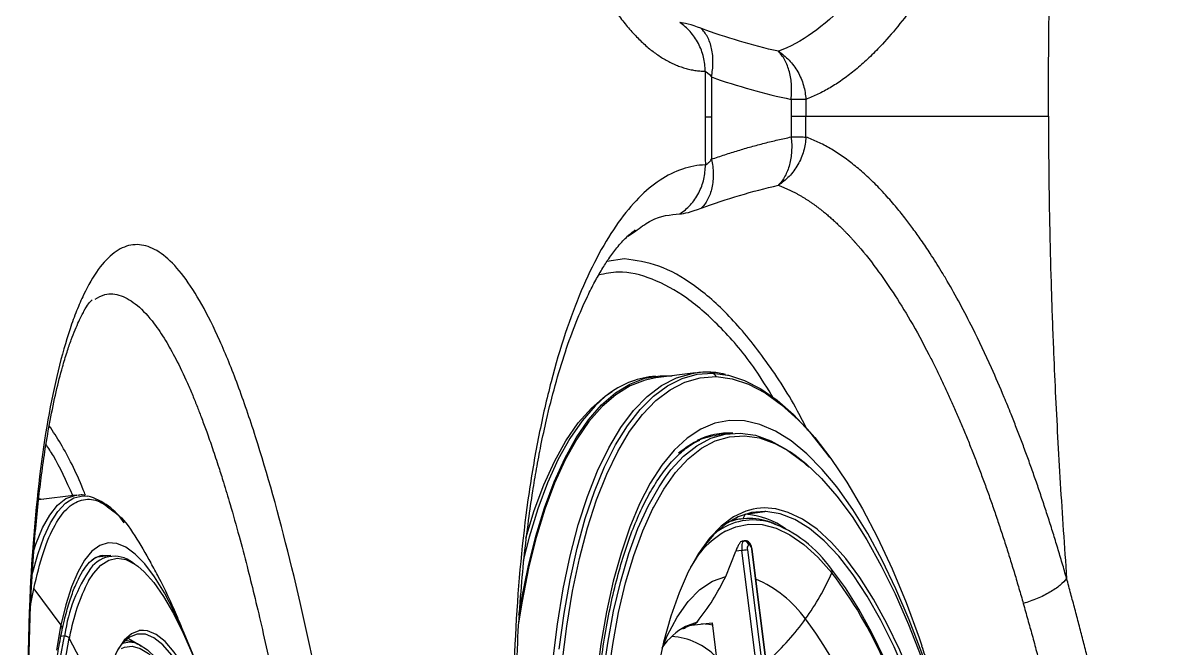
# Model space of a CAD drawing. Extents: x 525 to 613, y 487 to 635.
# Drawn here: x 534.452 to 539.428, y 544.735 to 547.483 of the extents above; entities that cross this region are included whole.
import ezdxf

# ---------------------------------------------------------------- set-up
doc = ezdxf.new("R2010")
doc.units = 0
doc.header["$MEASUREMENT"] = 0
doc.layers.add('1', color=4, linetype='Continuous')
doc.layers.add('STD TEST', color=3, linetype='Continuous')

# ---------------------------------------------------------------- blocks, each defined once
blk = doc.blocks.new('2023 VANGUARD')
at = {"layer": '1', "color": 3, "linetype": 'Continuous', "lineweight": 25}
for p, q in [((-31.8484, -46.1451), (-31.8198, -46.126)), ((-31.8198, -46.126), (-31.8071, -46.1176)), ((-31.8636, -46.2458), (-31.9404, -46.2572)), ((-31.7267, -46.7604), (-31.7552, -46.764)), ((-31.551, -46.746), (-31.7257, -46.7681)), ((-31.5591, -46.7471), (-31.551, -46.746)), ((-31.4765, -46.7473), (-31.4106, -46.7557)), ((-31.4512, -47.0163), (-31.4309, -47.0116)), ((-31.4, -47.0118), (-31.4444, -47.0166)), ((-34.2727, -47.2833), (-34.4376, -47.3042)), ((-34.2727, -47.2833), (-34.2676, -47.2828)), ((-31.3336, -47.367), (-31.3443, -47.3866)), ((-31.3336, -47.367), (-31.2465, -47.3544)), ((-31.3482, -47.3871), (-31.3865, -47.3919)), ((-31.347, -47.4852), (-31.3386, -47.4846)), ((-31.3338, -47.484), (-31.3422, -47.4846)), ((-31.3336, -47.484), (-31.342, -47.4846)), ((-31.1235, -48.953), (-31.3042, -47.521)), ((-31.1222, -48.9529), (-31.3029, -47.5208)), ((-34.1202, -47.5488), (-34.1667, -47.5539)), ((-34.1625, -47.5494), (-34.165, -47.5497)), ((-31.4188, -47.6402), (-31.3745, -47.5298)), ((-31.3478, -47.5264), (-31.3745, -47.5298)), ((-31.1671, -48.9585), (-31.3478, -47.5264)), ((-31.3236, -47.5234), (-31.1429, -48.9554)), ((-34.4732, -47.7679), (-34.4589, -47.6939)), ((-34.4589, -47.6939), (-34.3393, -47.8544)), ((-31.5449, -47.8403), (-31.5956, -47.8595)), ((-31.5685, -47.8536), (-31.4789, -47.8437)), ((-31.4789, -47.8437), (-31.459, -48.0008)), ((-34.3235, -47.9016), (-34.3394, -47.9033)), ((-34.1626, -48.1782), (-34.3025, -47.9111)), ((-33.7544, -47.9955), (-33.7733, -47.9497))]:
    blk.add_line(p, q, dxfattribs=at)
at = {"layer": '1', "color": 3, "linetype": 'Continuous', "lineweight": 25, "flags": 128}
for points in [[(-31.7257, -46.7681), (-31.7734, -46.7777), (-31.8388, -46.803), (-31.9018, -46.8419), (-31.9622, -46.8942), (-32.0195, -46.9597), (-32.0735, -47.0379), (-32.1239, -47.1286), (-32.1705, -47.2311), (-32.2129, -47.345), (-32.2509, -47.4696), (-32.2845, -47.6043), (-32.3132, -47.7483), (-32.3304, -47.8539)], [(-32.3273, -47.8107), (-32.316, -47.7435), (-32.2871, -47.599), (-32.2535, -47.4639), (-32.2153, -47.3389), (-32.1728, -47.2247), (-32.1261, -47.1219), (-32.0756, -47.031), (-32.0214, -46.9525), (-31.9639, -46.8868), (-31.9033, -46.8343), (-31.8401, -46.7953), (-31.7745, -46.77), (-31.7069, -46.7584), (-31.6537, -46.759)], [(-32.1682, -49.3037), (-32.186, -49.1101), (-32.1985, -48.9178), (-32.2054, -48.7277), (-32.2069, -48.5411), (-32.2029, -48.3589), (-32.1935, -48.1822), (-32.1785, -48.012), (-32.1583, -47.8491), (-32.1328, -47.6946), (-32.1022, -47.5492), (-32.0667, -47.4138), (-32.0265, -47.2892), (-31.9818, -47.176), (-31.9329, -47.0749), (-31.88, -46.9864), (-31.8234, -46.9111), (-31.7634, -46.8493), (-31.7004, -46.8014), (-31.6348, -46.7678), (-31.5669, -46.7484), (-31.5591, -46.7471)], [(-32.1504, -47.9589), (-32.129, -47.8027), (-32.1027, -47.6546), (-32.0716, -47.5155), (-32.0359, -47.3861), (-31.9957, -47.267), (-31.9513, -47.159), (-31.903, -47.0626), (-31.8508, -46.9783), (-31.7953, -46.9066), (-31.7365, -46.8478), (-31.6749, -46.8023), (-31.6108, -46.7703), (-31.5446, -46.7519), (-31.4765, -46.7473)], [(-32.1264, -49.2998), (-32.1441, -49.1079), (-32.1564, -48.9173), (-32.1633, -48.729), (-32.1648, -48.544), (-32.1609, -48.3635), (-32.1515, -48.1883), (-32.1367, -48.0196), (-32.1166, -47.8582), (-32.0913, -47.705), (-32.061, -47.561), (-32.0259, -47.4268), (-31.986, -47.3033), (-31.9417, -47.1911), (-31.8932, -47.0909), (-31.8408, -47.0032), (-31.7847, -46.9286), (-31.7253, -46.8674), (-31.6629, -46.8199), (-31.5978, -46.7865), (-31.5305, -46.7674), (-31.4612, -46.7625)], [(-31.4612, -46.7625), (-31.3905, -46.7721), (-31.3186, -46.7959), (-31.246, -46.834), (-31.1731, -46.886), (-31.1002, -46.9517), (-31.0615, -46.9923)], [(-31.4106, -46.7557), (-31.4069, -46.7566), (-31.3363, -46.7795), (-31.2649, -46.8161), (-31.1932, -46.8661), (-31.1216, -46.9293), (-31.0504, -47.0053), (-30.98, -47.0937), (-30.9624, -47.118)], [(-31.948, -46.8504), (-31.9924, -46.8904), (-32.0499, -46.9561), (-32.1041, -47.0346), (-32.1547, -47.1255), (-32.2013, -47.2283), (-32.2439, -47.3425), (-32.2821, -47.4675), (-32.3081, -47.5694)], [(-32.297, -47.4727), (-32.2598, -47.3512), (-32.2174, -47.2374), (-32.1709, -47.1349), (-32.1205, -47.0443), (-32.0664, -46.966), (-32.0091, -46.9006), (-31.9488, -46.8483), (-31.9179, -46.8273)], [(-30.9376, -47.2385), (-30.9946, -47.1705), (-31.063, -47.1012), (-31.1318, -47.0449), (-31.2004, -47.002), (-31.2686, -46.9726), (-31.3359, -46.957), (-31.4018, -46.9552), (-31.4662, -46.9673), (-31.5284, -46.9931), (-31.5883, -47.0326), (-31.6454, -47.0854), (-31.6994, -47.1514), (-31.75, -47.23), (-31.7969, -47.3209), (-31.8399, -47.4235), (-31.8785, -47.5372), (-31.9128, -47.6613), (-31.9424, -47.7952), (-31.9671, -47.938), (-31.9869, -48.0888)], [(-31.7363, -47.3371), (-31.6905, -47.2563), (-31.6387, -47.1834), (-31.5836, -47.1237), (-31.5254, -47.0774), (-31.4646, -47.045), (-31.4016, -47.0265), (-31.3366, -47.0221), (-31.2702, -47.0318), (-31.2027, -47.0556), (-31.1346, -47.0933), (-31.1143, -47.1072)], [(-31.6837, -47.2048), (-31.6592, -47.1726), (-31.6037, -47.1125), (-31.5452, -47.066), (-31.484, -47.0333), (-31.4206, -47.0147), (-31.3553, -47.0103), (-31.2884, -47.0201), (-31.2205, -47.044), (-31.152, -47.082), (-31.0832, -47.1337), (-31.0539, -47.1598)], [(-31.0615, -46.9923), (-31.0279, -47.0306), (-30.9565, -47.1225), (-30.8864, -47.2267), (-30.818, -47.3427), (-30.7516, -47.4698), (-30.6877, -47.6073), (-30.6266, -47.7544), (-30.5687, -47.9104), (-30.5568, -47.9446)], [(-31.1143, -47.1072), (-31.0662, -47.1447), (-30.998, -47.2094), (-30.9304, -47.2872), (-30.8639, -47.3774), (-30.7987, -47.4795), (-30.7354, -47.5929), (-30.6743, -47.717), (-30.6158, -47.8509), (-30.5602, -47.9938), (-30.5079, -48.1449), (-30.4593, -48.3032), (-30.4145, -48.4677), (-30.374, -48.6375), (-30.3378, -48.8115), (-30.3064, -48.9886), (-30.2798, -49.1677), (-30.2582, -49.3477)], [(-31.9571, -49.2815), (-31.9734, -49.1006), (-31.9843, -48.921), (-31.9898, -48.7439), (-31.99, -48.5704), (-31.9848, -48.4014), (-31.9743, -48.2382), (-31.9584, -48.0815), (-31.9373, -47.9325), (-31.9112, -47.7921), (-31.8802, -47.661), (-31.8445, -47.5401), (-31.8042, -47.4302), (-31.7597, -47.332), (-31.7113, -47.2459), (-31.6837, -47.2048)], [(-30.2545, -49.3398), (-30.2765, -49.1587), (-30.3034, -48.9787), (-30.335, -48.8006), (-30.3712, -48.6256), (-30.4118, -48.4547), (-30.4565, -48.2888), (-30.5051, -48.129), (-30.5572, -47.9762), (-30.6126, -47.8312), (-30.671, -47.695), (-30.732, -47.5682), (-30.7952, -47.4518), (-30.8603, -47.3463), (-30.9269, -47.2523), (-30.9376, -47.2385)], [(-34.4652, -47.631), (-34.4414, -47.5443), (-34.4145, -47.4683), (-34.3849, -47.4051), (-34.3529, -47.3551), (-34.3186, -47.3185), (-34.2821, -47.2955), (-34.2438, -47.2863), (-34.2209, -47.2872)], [(-34.4585, -47.5256), (-34.449, -47.498), (-34.4199, -47.4273), (-34.388, -47.3703), (-34.3537, -47.3273), (-34.3171, -47.2985), (-34.2784, -47.2842), (-34.2727, -47.2833)], [(-34.4373, -47.298), (-34.4295, -47.2986), (-34.4143, -47.3013)], [(-31.9349, -49.2796), (-31.951, -49.0997), (-31.9619, -48.9213), (-31.9674, -48.7452), (-31.9676, -48.5727), (-31.9624, -48.4048), (-31.9519, -48.2425), (-31.9361, -48.0868), (-31.9152, -47.9387), (-31.8892, -47.7991), (-31.8584, -47.6689), (-31.8229, -47.5487), (-31.7829, -47.4395), (-31.7387, -47.3418), (-31.7363, -47.3371)], [(-31.3308, -47.3538), (-31.3841, -47.3788), (-31.4387, -47.4189), (-31.4903, -47.4727), (-31.5386, -47.5398), (-31.5833, -47.6196), (-31.6239, -47.7116), (-31.6603, -47.8151), (-31.6921, -47.9294), (-31.7191, -48.0537), (-31.7412, -48.187), (-31.7581, -48.3284), (-31.7698, -48.4769), (-31.7761, -48.6314), (-31.7771, -48.7908), (-31.7727, -48.9539), (-31.7629, -49.1197), (-31.7478, -49.2868)], [(-31.2465, -47.3544), (-31.3062, -47.3593), (-31.364, -47.3783), (-31.4195, -47.4112), (-31.4722, -47.4578), (-31.5218, -47.5176), (-31.5679, -47.5903), (-31.5729, -47.5993)], [(-30.3256, -49.3364), (-30.3463, -49.1663), (-30.3722, -48.9974), (-30.4031, -48.8308), (-30.4389, -48.6678), (-30.4791, -48.5097), (-30.5237, -48.3577), (-30.5721, -48.2128), (-30.624, -48.0763), (-30.6791, -47.9491), (-30.7369, -47.8322), (-30.797, -47.7265), (-30.8589, -47.6328), (-30.9222, -47.5517), (-30.9864, -47.484), (-31.0509, -47.43), (-31.1154, -47.3903), (-31.1793, -47.3651), (-31.2422, -47.3545)], [(-30.3101, -49.3352), (-30.3303, -49.168), (-30.3556, -49.0017), (-30.3858, -48.8377), (-30.4206, -48.6771), (-30.4597, -48.5211), (-30.503, -48.3707), (-30.55, -48.2272), (-30.6006, -48.0914), (-30.6541, -47.9644), (-30.7104, -47.8472), (-30.769, -47.7404), (-30.8295, -47.645), (-30.8914, -47.5616), (-30.9543, -47.4908), (-31.0177, -47.4331), (-31.0812, -47.389), (-31.1443, -47.3587), (-31.1989, -47.3437)], [(-31.4198, -47.4412), (-31.3746, -47.4216), (-31.3172, -47.4099), (-31.2581, -47.4119), (-31.1978, -47.4277), (-31.1366, -47.4571), (-31.0751, -47.4999), (-31.0137, -47.5558), (-30.9528, -47.6244)], [(-33.9755, -47.5804), (-34.0133, -47.5419), (-34.0543, -47.5119), (-34.094, -47.4956), (-34.1322, -47.4932), (-34.1686, -47.5046), (-34.2031, -47.5298), (-34.2354, -47.5686), (-34.2653, -47.6209), (-34.2927, -47.6862), (-34.3174, -47.7642), (-34.3393, -47.8544)], [(-31.3029, -47.5208), (-31.3032, -47.5209), (-31.3042, -47.521)], [(-34.2177, -47.6596), (-34.1966, -47.6266), (-34.1641, -47.5904), (-34.1294, -47.5682), (-34.0928, -47.5599), (-34.0544, -47.5658), (-34.0145, -47.5858), (-34.0021, -47.5947)], [(-34.1321, -47.5501), (-34.1555, -47.5487), (-34.1625, -47.5494)], [(-34.0021, -47.5947), (-33.9734, -47.6197), (-33.9313, -47.6674), (-33.8884, -47.7285), (-33.8451, -47.8027), (-33.8016, -47.8895), (-33.7581, -47.9884), (-33.7149, -48.0987), (-33.679, -48.2)], [(-33.5432, -48.6927), (-33.5479, -48.6735), (-33.5867, -48.5205), (-33.6269, -48.3752), (-33.6683, -48.2387), (-33.7107, -48.1116), (-33.7539, -47.9947), (-33.7974, -47.8888), (-33.8412, -47.7944), (-33.885, -47.712), (-33.9284, -47.6422), (-33.9713, -47.5854), (-33.9755, -47.5804)], [(-30.7219, -48.0027), (-30.777, -47.888), (-30.8342, -47.7837), (-30.8933, -47.6904), (-30.9538, -47.6088)], [(-31.6982, -47.9547), (-31.6755, -47.9014), (-31.6318, -47.8186), (-31.5839, -47.7504), (-31.532, -47.6977), (-31.4768, -47.6608), (-31.4188, -47.6402)], [(-34.3406, -47.8606), (-34.3593, -47.9633)], [(-31.4776, -47.8535), (-31.4924, -47.8507), (-31.5257, -47.8483)], [(-34.3424, -48.0038), (-34.3235, -47.9016)], [(-34.3213, -48.0127), (-34.3025, -47.9111)], [(-33.9967, -47.8785), (-34.0291, -47.892), (-34.0611, -47.9207), (-34.0907, -47.9641), (-34.1176, -48.0217), (-34.1416, -48.0933), (-34.1626, -48.1782)], [(-33.6038, -48.5475), (-33.6073, -48.5363), (-33.6472, -48.4148), (-33.6878, -48.3042), (-33.7289, -48.2053), (-33.7702, -48.1189), (-33.8114, -48.0457), (-33.8521, -47.9863), (-33.8921, -47.941), (-33.931, -47.9102), (-33.9685, -47.8941), (-34.0044, -47.893), (-34.0383, -47.9067), (-34.0701, -47.9352), (-34.0876, -47.9587)], [(-34.0456, -47.9117), (-34.0119, -47.9303), (-34.0026, -47.9372)], [(-33.9762, -47.8769), (-33.995, -47.8782), (-33.9967, -47.8785)], [(-33.5185, -48.7998), (-33.5562, -48.6583), (-33.5952, -48.5259), (-33.6353, -48.4035), (-33.6762, -48.2922), (-33.7176, -48.1926), (-33.7592, -48.1057), (-33.8007, -48.032), (-33.8417, -47.9721), (-33.8819, -47.9265), (-33.9211, -47.8955), (-33.9588, -47.8794), (-33.9762, -47.8769)], [(-34.0727, -47.9571), (-34.0597, -47.9514), (-34.0264, -47.947), (-33.9914, -47.9563), (-33.955, -47.9792), (-33.9176, -48.0157), (-33.8793, -48.0655), (-33.8404, -48.1281), (-33.8042, -48.1971)], [(-34.0025, -47.9359), (-33.9955, -47.9388), (-33.9588, -47.962), (-33.921, -47.9988), (-33.8824, -48.049), (-33.8431, -48.1122), (-33.8036, -48.188), (-33.7641, -48.2758), (-33.7248, -48.375), (-33.6862, -48.4848), (-33.6483, -48.6045), (-33.6116, -48.7332), (-33.5763, -48.8699), (-33.5426, -49.0138), (-33.5107, -49.1638), (-33.481, -49.3187)]]:
    blk.add_lwpolyline(points, dxfattribs=at)
at = {"layer": '1', "color": 3, "linetype": 'Continuous', "lineweight": 25}
for centre, radius, start, end in [((-31.6984, -47.1489), 0.3891, 98.3876, 129.8994), ((-31.4927, -46.7779), 0.0346, 61.9567, 87.0963), ((-31.4943, -46.7805), 0.0376, 28.4627, 61.7257), ((-31.4057, -47.3183), 0.3081, 86.6668, 116.6439), ((-34.3021, -47.5659), 0.2903, 33.8144, 73.7573), ((-31.3566, -47.7136), 0.3473, 54.0652, 86.2004), ((-31.2455, -47.6008), 0.2613, 79.7363, 109.0572), ((-31.2554, -47.6169), 0.2627, 87.1213, 88.0682), ((-31.2988, -47.6602), 0.2681, 73.1798, 127.3694), ((-31.3142, -47.6603), 0.2747, 64.875, 109.2141), ((-31.4118, -47.9287), 0.5586, 34.9269, 70.0538), ((-31.2145, -47.7976), 0.4112, 119.9533, 144.5863), ((-31.3269, -47.503), 0.0218, 122.5511, 188.2919), ((-31.2477, -47.5133), 0.101, 175.9493, 187.4647), ((-31.3053, -47.7352), 0.2528, 97.016, 97.5599), ((-31.3379, -47.5038), 0.0192, 5.5134, 92.0523), ((-31.3053, -47.7352), 0.2528, 96.4721, 97.016), ((-31.3331, -47.5031), 0.0191, 5.3442, 92.0651), ((-31.3043, -47.5164), 0.0205, 135.2157, 199.8285), ((-31.2859, -47.75), 0.2502, 96.4721, 97.5599), ((-31.3248, -47.5191), 0.0207, 354.6514, 58.9942), ((-34.1048, -47.6796), 0.1282, 45.4211, 144.3293), ((-30.0942, -57.408), 9.9608, 97.08976, 97.23045), ((-33.6529, -47.989), 0.6758, 145.3639, 172.0396), ((-30.9668, -47.6175), 0.0156, 333.7587, 33.5899), ((-33.4574, -48.0553), 0.8572, 152.5036, 169.894), ((-31.4984, -48.1396), 0.5319, 36.0398, 66.5028), ((-31.9596, -47.1836), 1.099, 324.1839, 336.3532), ((-32.3757, -48.7247), 1.7987, 23.2957, 37.7137), ((-32.5467, -48.2348), 1.8325, 168.021, 168.2163), ((-31.4388, -48.1382), 0.3198, 119.3608, 143.8413), ((-32.0343, -47.1308), 1.1905, 312.6936, 324.2303), ((-32.6071, -48.9747), 1.9199, 18.1532, 36.7256), ((-32.6107, -48.265), 1.751, 167.8133, 168.0211), ((-32.6, -48.2723), 1.7404, 167.8129, 168.0215), ((-31.6761, -48.2032), 0.3002, 43.8822, 86.1351), ((-34.0361, -48.0166), 0.0874, 67.3964, 113.7785), ((-34.0561, -48.0351), 0.112, 51.6924, 91.3496)]:
    blk.add_arc(centre, radius, start, end, dxfattribs=at)
for points, knots in [([(-34.7956, -45.6191), (-34.7956, -45.5836), (-34.7955, -45.511), (-34.7949, -45.3998), (-34.7939, -45.2838), (-34.7924, -45.163), (-34.7903, -45.0374), (-34.7877, -44.9072), (-34.7843, -44.7723), (-34.7803, -44.6328), (-34.7755, -44.4888), (-34.7678, -44.2854), (-34.7559, -44.0238), (-34.7383, -43.7053), (-34.7174, -43.3861), (-34.6957, -43.101), (-34.6746, -42.8506), (-34.6549, -42.6353), (-34.6338, -42.4208), (-34.6114, -42.2073), (-34.5875, -41.9946), (-34.5623, -41.7829), (-34.5357, -41.572), (-34.5078, -41.362), (-34.4785, -41.153), (-34.448, -40.9448), (-34.4162, -40.7376), (-34.3938, -40.5998), (-34.3827, -40.531)], [0, 0, 0, 0, 0.020821, 0.042588, 0.065297, 0.088943, 0.113519, 0.139015, 0.165417, 0.192715, 0.22091, 0.250003, 0.312225, 0.374641, 0.437256, 0.500012, 0.542473, 0.584783, 0.626945, 0.66896, 0.710832, 0.752561, 0.794149, 0.835596, 0.876904, 0.918074, 0.959106, 1, 1, 1, 1]), ([(-32.3443, -42.1773), (-32.3452, -42.189), (-32.3471, -42.2122), (-32.3496, -42.2468), (-32.352, -42.2809), (-32.3543, -42.3147), (-32.3564, -42.348), (-32.3583, -42.3808), (-32.3601, -42.4133), (-32.3618, -42.4452), (-32.3633, -42.4768), (-32.3647, -42.5078), (-32.366, -42.5384), (-32.3672, -42.5686), (-32.3682, -42.5983), (-32.3691, -42.6275), (-32.37, -42.6562), (-32.3707, -42.6845), (-32.3713, -42.7123), (-32.3718, -42.7396), (-32.3722, -42.7665), (-32.3726, -42.7929), (-32.3728, -42.8188), (-32.373, -42.8442), (-32.3731, -42.8692), (-32.3731, -42.8937), (-32.3731, -42.9178), (-32.373, -42.9414), (-32.3728, -42.9645), (-32.3725, -42.9873), (-32.3722, -43.0095), (-32.3719, -43.0313), (-32.3715, -43.0527), (-32.3711, -43.0736), (-32.3706, -43.0941), (-32.3701, -43.1142), (-32.3695, -43.1338), (-32.3689, -43.153), (-32.3683, -43.1718), (-32.3676, -43.1902), (-32.3669, -43.2081), (-32.3662, -43.2257), (-32.3655, -43.2428), (-32.3648, -43.2595), (-32.364, -43.2758), (-32.3632, -43.2916), (-32.3624, -43.3071), (-32.3616, -43.3222), (-32.3608, -43.3368), (-32.36, -43.3511), (-32.3592, -43.365), (-32.3584, -43.3784), (-32.3575, -43.3915), (-32.3567, -43.4042), (-32.3559, -43.4165), (-32.3551, -43.4284), (-32.3543, -43.4399), (-32.3535, -43.451), (-32.3528, -43.4617), (-32.352, -43.4721), (-32.3512, -43.482), (-32.3505, -43.4916), (-32.3498, -43.5008), (-32.3491, -43.5097), (-32.3484, -43.5181), (-32.3477, -43.5262), (-32.3471, -43.5339), (-32.3465, -43.5412), (-32.3459, -43.5482), (-32.3453, -43.5547), (-32.3448, -43.5609), (-32.3443, -43.5668), (-32.3438, -43.5722), (-32.3434, -43.5773), (-32.3429, -43.582), (-32.3425, -43.5864), (-32.3379, -43.6377), (-32.3267, -43.7469), (-32.309, -43.8855), (-32.2853, -44.0424), (-32.2546, -44.2131), (-32.2134, -44.3971), (-32.1727, -44.5467), (-32.1419, -44.6457), (-32.1199, -44.7103), (-32.1032, -44.7566), (-32.0873, -44.7983), (-32.0711, -44.8388), (-32.0546, -44.878), (-32.0377, -44.916), (-32.0205, -44.9527), (-32.003, -44.9881), (-31.9851, -45.0223), (-31.9669, -45.0552), (-31.9484, -45.0867), (-31.9295, -45.1171), (-31.9103, -45.1461), (-31.8909, -45.1737), (-31.8711, -45.2), (-31.8511, -45.2248), (-31.831, -45.2482), (-31.8106, -45.27), (-31.7901, -45.2904), (-31.7695, -45.3093), (-31.7487, -45.3267), (-31.7277, -45.3426), (-31.7066, -45.3571), (-31.6853, -45.3702), (-31.6638, -45.3818), (-31.6422, -45.3919), (-31.6205, -45.4005), (-31.5986, -45.4077), (-31.5765, -45.4134), (-31.5543, -45.4176), (-31.5319, -45.4204), (-31.5169, -45.4209), (-31.5094, -45.4212)], [0, 0, 0, 0, 0.006788, 0.013502, 0.020139, 0.0267, 0.033183, 0.039587, 0.045913, 0.052159, 0.058324, 0.064408, 0.070411, 0.076332, 0.08217, 0.087926, 0.093598, 0.099187, 0.104692, 0.110114, 0.11545, 0.120703, 0.125871, 0.130955, 0.135955, 0.140873, 0.145709, 0.150463, 0.155136, 0.159727, 0.164237, 0.168667, 0.173016, 0.177286, 0.181475, 0.185585, 0.189615, 0.193565, 0.197437, 0.201229, 0.204943, 0.208578, 0.212133, 0.21561, 0.219009, 0.222329, 0.22557, 0.228733, 0.231817, 0.234823, 0.23775, 0.240599, 0.243369, 0.246061, 0.248674, 0.251208, 0.253664, 0.256042, 0.25834, 0.26056, 0.262701, 0.264763, 0.266747, 0.268651, 0.270476, 0.272223, 0.27389, 0.275478, 0.276986, 0.278416, 0.279766, 0.281036, 0.282227, 0.283339, 0.284371, 0.285323, 0.286196, 0.318024, 0.357921, 0.381188, 0.429124, 0.483453, 0.52557, 0.555212, 0.572165, 0.585981, 0.599772, 0.613544, 0.627304, 0.641057, 0.65481, 0.668567, 0.682336, 0.696122, 0.709931, 0.72377, 0.737645, 0.751561, 0.765482, 0.779374, 0.793235, 0.807058, 0.820843, 0.834601, 0.848342, 0.86207, 0.875791, 0.889513, 0.90324, 0.916979, 0.930735, 0.944516, 0.958326, 0.972173, 0.986062, 1, 1, 1, 1]), ([(-30.1285, -43.4868), (-30.1953, -43.7338), (-30.2682, -43.961), (-30.3877, -44.2731), (-30.4293, -44.3724), (-30.516, -44.5603), (-30.5602, -44.6471), (-30.6507, -44.807), (-30.6969, -44.8801), (-30.7678, -44.9794), (-30.7917, -45.0107), (-30.8401, -45.0698), (-30.8647, -45.0976), (-30.9875, -45.2262), (-31.0868, -45.2965), (-31.1874, -45.3337)], [0, 0, 0, 0, 0.25, 0.25, 0.375, 0.375, 0.5, 0.5, 0.625, 0.625, 0.6875, 0.6875, 0.75, 0.75, 1, 1, 1, 1]), ([(-29.9384, -43.5941), (-29.9414, -43.6049), (-29.9473, -43.6265), (-29.9563, -43.6587), (-29.9654, -43.6908), (-29.9745, -43.7226), (-29.9837, -43.7543), (-29.993, -43.7857), (-30.0024, -43.817), (-30.0118, -43.8481), (-30.0214, -43.879), (-30.031, -43.9097), (-30.0407, -43.9403), (-30.0667, -44.0208), (-30.11, -44.1485), (-30.1727, -44.3179), (-30.238, -44.4792), (-30.3058, -44.6318), (-30.3757, -44.7746), (-30.4475, -44.907), (-30.5208, -45.0284), (-30.5958, -45.1388), (-30.6723, -45.2379), (-30.7328, -45.3058), (-30.7763, -45.3496), (-30.8024, -45.3745), (-30.8286, -45.398), (-30.8548, -45.42), (-30.8811, -45.4406), (-30.9075, -45.4598), (-30.9339, -45.4776), (-30.9604, -45.494), (-30.987, -45.5089), (-31.0136, -45.5223), (-31.0403, -45.5344), (-31.0581, -45.5412), (-31.067, -45.5446)], [0, 0, 0, 0, 0.010445, 0.020883, 0.031314, 0.04174, 0.052163, 0.062582, 0.072999, 0.083416, 0.093833, 0.104251, 0.114671, 0.125095, 0.187245, 0.249312, 0.311952, 0.374461, 0.437024, 0.499529, 0.561727, 0.623922, 0.686611, 0.749366, 0.770226, 0.791064, 0.811887, 0.832703, 0.853521, 0.874349, 0.895195, 0.916068, 0.936977, 0.957929, 0.978934, 1, 1, 1, 1]), ([(-30.001, -45.6191), (-30.001, -45.6191), (-30.001, -45.6191), (-30.001, -45.6191), (-30.0014, -45.1915), (-29.9926, -44.7639), (-29.9662, -44.089), (-29.9537, -43.8414), (-29.9384, -43.5941)], [-0.0000018, -0.0000018, -0.0000018, -0.0000018, 0, 0, 0, 0.125, 0.125, 0.1974728, 0.1974728, 0.1974728, 0.1974728]), ([(-31.5094, -45.4212), (-31.5093, -45.4009), (-31.5116, -45.3799), (-31.5214, -45.3385), (-31.5289, -45.3182), (-31.5488, -45.2802), (-31.5611, -45.2626), (-31.5891, -45.2318), (-31.6047, -45.2186), (-31.6211, -45.2078)], [0, 0, 0, 0, 0.25, 0.25, 0.5, 0.5, 0.75, 0.75, 1, 1, 1, 1]), ([(-31.4816, -45.4464), (-31.4775, -45.4257), (-31.4751, -45.4043), (-31.4746, -45.362), (-31.4765, -45.3412), (-31.4848, -45.3028), (-31.4911, -45.2852), (-31.5073, -45.255), (-31.517, -45.2424), (-31.5278, -45.2325)], [0, 0, 0, 0, 0.25, 0.25, 0.5, 0.5, 0.75, 0.75, 1, 1, 1, 1]), ([(-31.1317, -45.5448), (-31.1293, -45.5246), (-31.1286, -45.5038), (-31.1309, -45.4628), (-31.134, -45.4426), (-31.1439, -45.4051), (-31.1508, -45.3877), (-31.1673, -45.3573), (-31.1769, -45.3443), (-31.1874, -45.3337)], [0, 0, 0, 0, 0.25, 0.25, 0.5, 0.5, 0.75, 0.75, 1, 1, 1, 1]), ([(-31.1874, -45.3337), (-31.1708, -45.3443), (-31.1549, -45.3574), (-31.1259, -45.3878), (-31.113, -45.4052), (-31.0915, -45.4427), (-31.0831, -45.4628), (-31.0713, -45.5037), (-31.068, -45.5245), (-31.067, -45.5446)], [0, 0, 0, 0, 0.25, 0.25, 0.5, 0.5, 0.75, 0.75, 1, 1, 1, 1]), ([(-31.067, -45.5446), (-31.074, -45.5446), (-31.0831, -45.5447), (-31.1049, -45.5447), (-31.1176, -45.5447), (-31.1317, -45.5448)], [0, 0, 0, 0, 0.5, 0.5, 1, 1, 1, 1]), ([(-34.3813, -50.7071), (-34.3882, -50.6602), (-34.4018, -50.5671), (-34.4217, -50.4283), (-34.4409, -50.2914), (-34.4594, -50.1563), (-34.4773, -50.023), (-34.4945, -49.8916), (-34.5111, -49.762), (-34.5271, -49.6343), (-34.5425, -49.5085), (-34.5573, -49.3845), (-34.5715, -49.2624), (-34.5851, -49.1421), (-34.5981, -49.0238), (-34.6106, -48.9072), (-34.6226, -48.7926), (-34.656, -48.4626), (-34.705, -47.916), (-34.7465, -47.2997), (-34.7715, -46.7894), (-34.7839, -46.4424), (-34.7911, -46.1289), (-34.7942, -45.9095), (-34.7954, -45.7457), (-34.7955, -45.6551), (-34.7956, -45.6191)], [0, 0, 0, 0, 0.027815, 0.055255, 0.08232, 0.10901, 0.135325, 0.161264, 0.186827, 0.212016, 0.236828, 0.261265, 0.285327, 0.309013, 0.332324, 0.355259, 0.37782, 0.400005, 0.550002, 0.700006, 0.762646, 0.850005, 0.903849, 0.946797, 0.978847, 1, 1, 1, 1]), ([(-31.5094, -45.6212), (-31.5067, -45.6212), (-31.503, -45.6212), (-31.4935, -45.6211), (-31.4879, -45.6211), (-31.4816, -45.6211)], [0, 0, 0, 0, 0.5, 0.5, 1, 1, 1, 1]), ([(-31.1317, -45.6191), (-31.1176, -45.6191), (-31.1049, -45.6191), (-31.083, -45.6191), (-31.074, -45.6191), (-31.067, -45.6191)], [0, 0, 0, 0, 0.5, 0.5, 1, 1, 1, 1]), ([(-30.0009, -45.6191), (-30.0009, -45.649), (-30.0007, -45.7072), (-30.0002, -45.7919), (-29.9993, -45.8891), (-29.9978, -46.0003), (-29.9946, -46.1693), (-29.9891, -46.3809), (-29.9806, -46.6148), (-29.971, -46.8306), (-29.9608, -47.0292), (-29.9492, -47.232), (-29.936, -47.4392), (-29.926, -47.5788), (-29.921, -47.6493)], [0, 0, 0, 0, 0.0441908, 0.0858564, 0.1249965, 0.1876764, 0.2499917, 0.3746191, 0.4999869, 0.5956309, 0.6934551, 0.7934583, 0.8956401, 1, 1, 1, 1]), ([(-31.4807, -45.8077), (-31.471, -45.8043), (-31.4516, -45.7976), (-31.4226, -45.7879), (-31.3936, -45.7785), (-31.3646, -45.7695), (-31.3358, -45.7609), (-31.2971, -45.7498), (-31.2484, -45.7368), (-31.1899, -45.7225), (-31.1509, -45.714), (-31.1314, -45.7099)], [0, 0, 0, 0, 0.084309, 0.168289, 0.251893, 0.335077, 0.417799, 0.500016, 0.667913, 0.834688, 1, 1, 1, 1]), ([(-31.1314, -45.7099), (-31.1289, -45.731), (-31.1283, -45.7522), (-31.1307, -45.7932), (-31.1338, -45.813), (-31.1436, -45.8499), (-31.1502, -45.8671), (-31.1667, -45.8976), (-31.1764, -45.911), (-31.1875, -45.922)], [0, 0, 0, 0, 0.25, 0.25, 0.5, 0.5, 0.75, 0.75, 1, 1, 1, 1]), ([(-31.0668, -45.7101), (-31.0677, -45.7303), (-31.071, -45.7512), (-31.0827, -45.7923), (-31.0912, -45.8125), (-31.1127, -45.8502), (-31.1257, -45.8677), (-31.1548, -45.8983), (-31.1708, -45.9114), (-31.1875, -45.922)], [0, 0, 0, 0, 0.25, 0.25, 0.5, 0.5, 0.75, 0.75, 1, 1, 1, 1]), ([(-31.1314, -45.7099), (-31.1174, -45.7099), (-31.1046, -45.7099), (-31.0828, -45.71), (-31.0737, -45.71), (-31.0668, -45.7101)], [0, 0, 0, 0, 0.5, 0.5, 1, 1, 1, 1]), ([(-29.921, -47.6493), (-29.9243, -47.638), (-29.9307, -47.6154), (-29.9405, -47.5818), (-29.9504, -47.5484), (-29.9604, -47.5152), (-29.9704, -47.4822), (-29.9806, -47.4495), (-29.9908, -47.417), (-30.0011, -47.3847), (-30.0114, -47.3526), (-30.0219, -47.3208), (-30.0324, -47.2892), (-30.043, -47.2578), (-30.0537, -47.2267), (-30.0645, -47.1957), (-30.0753, -47.165), (-30.0863, -47.1345), (-30.0973, -47.1043), (-30.1084, -47.0742), (-30.1196, -47.0444), (-30.1308, -47.0148), (-30.1422, -46.9855), (-30.1536, -46.9563), (-30.1712, -46.912), (-30.2034, -46.8334), (-30.2591, -46.7046), (-30.3419, -46.5298), (-30.4163, -46.3919), (-30.479, -46.2866), (-30.5169, -46.2264), (-30.5585, -46.1646), (-30.5959, -46.1123), (-30.6339, -46.0621), (-30.6761, -46.01), (-30.7158, -45.9649), (-30.7504, -45.9285), (-30.7771, -45.9019), (-30.8032, -45.8775), (-30.8292, -45.8544), (-30.8554, -45.8328), (-30.8816, -45.8125), (-30.9078, -45.7936), (-30.9342, -45.7761), (-30.9606, -45.76), (-30.987, -45.7453), (-31.0136, -45.7321), (-31.0402, -45.7202), (-31.0579, -45.7134), (-31.0668, -45.7101)], [0, 0, 0, 0, 0.010958, 0.021903, 0.032834, 0.043754, 0.054663, 0.065563, 0.076455, 0.08734, 0.098219, 0.109094, 0.119965, 0.130834, 0.141702, 0.15257, 0.16344, 0.174312, 0.185188, 0.196069, 0.206957, 0.217851, 0.228754, 0.239666, 0.250591, 0.278936, 0.330264, 0.404128, 0.500543, 0.52243, 0.563011, 0.595534, 0.625716, 0.655039, 0.688394, 0.728312, 0.750778, 0.771475, 0.792157, 0.812833, 0.83351, 0.854197, 0.874902, 0.895634, 0.916401, 0.937213, 0.958077, 0.979003, 1, 1, 1, 1]), ([(-31.4807, -45.8077), (-31.4765, -45.8285), (-31.474, -45.8502), (-31.4735, -45.8927), (-31.4754, -45.9136), (-31.4837, -45.9522), (-31.4901, -45.9699), (-31.5064, -46.0003), (-31.5162, -46.013), (-31.5271, -46.0229)], [0, 0, 0, 0, 0.25, 0.25, 0.5, 0.5, 0.75, 0.75, 1, 1, 1, 1]), ([(-31.5083, -45.8327), (-31.5079, -45.8327), (-31.507, -45.8325), (-31.5056, -45.8319), (-31.504, -45.831), (-31.5022, -45.8299), (-31.5003, -45.8285), (-31.4983, -45.8268), (-31.4954, -45.8242), (-31.4914, -45.8202), (-31.4862, -45.8145), (-31.4826, -45.8101), (-31.4807, -45.8077)], [0, 0, 0, 0, 0.067607, 0.136095, 0.205723, 0.276735, 0.349361, 0.423815, 0.500293, 0.654817, 0.821106, 1, 1, 1, 1]), ([(-31.5083, -45.8327), (-31.5762, -45.8344), (-31.6434, -45.8572), (-31.7714, -45.9423), (-31.8326, -46.0044), (-31.9199, -46.1266), (-31.9483, -46.1725), (-32.0028, -46.273), (-32.0288, -46.3275), (-32.1028, -46.5028), (-32.1471, -46.6357), (-32.2052, -46.8593), (-32.2232, -46.9381), (-32.2555, -47.1006), (-32.27, -47.1847), (-32.3083, -47.4453), (-32.3271, -47.63), (-32.3505, -48.0222), (-32.3548, -48.2242), (-32.3492, -48.6369), (-32.3393, -48.8481), (-32.3221, -49.0644)], [0, 0, 0, 0, 0.125, 0.125, 0.25, 0.25, 0.3125, 0.3125, 0.375, 0.375, 0.5, 0.5, 0.5625, 0.5625, 0.625, 0.625, 0.75, 0.75, 0.875, 0.875, 1, 1, 1, 1]), ([(-31.6202, -46.0476), (-31.6037, -46.0368), (-31.588, -46.0235), (-31.5598, -45.9925), (-31.5474, -45.9748), (-31.5275, -45.9365), (-31.52, -45.916), (-31.5103, -45.8743), (-31.5081, -45.8532), (-31.5083, -45.8327)], [0, 0, 0, 0, 0.25, 0.25, 0.5, 0.5, 0.75, 0.75, 1, 1, 1, 1]), ([(-31.1875, -45.922), (-31.1829, -45.9237), (-31.1738, -45.9271), (-31.1604, -45.9326), (-31.1473, -45.9384), (-31.1345, -45.9444), (-31.1219, -45.9506), (-31.1097, -45.9571), (-31.0978, -45.9637), (-31.0861, -45.9704), (-31.0747, -45.9773), (-31.0636, -45.9842), (-31.0528, -45.9913), (-31.0423, -45.9984), (-31.0321, -46.0056), (-31.0221, -46.0128), (-31.0125, -46.02), (-31.0031, -46.0272), (-30.994, -46.0344), (-30.9852, -46.0415), (-30.9766, -46.0486), (-30.9683, -46.0556), (-30.9604, -46.0626), (-30.9526, -46.0694), (-30.9452, -46.0761), (-30.938, -46.0827), (-30.9311, -46.0891), (-30.9245, -46.0954), (-30.9182, -46.1015), (-30.9121, -46.1074), (-30.9063, -46.1132), (-30.9007, -46.1187), (-30.8955, -46.1241), (-30.8905, -46.1292), (-30.8858, -46.1341), (-30.8813, -46.1388), (-30.8771, -46.1432), (-30.8732, -46.1474), (-30.8696, -46.1513), (-30.8662, -46.155), (-30.8631, -46.1584), (-30.8602, -46.1615), (-30.8577, -46.1644), (-30.8554, -46.1669), (-30.8533, -46.1692), (-30.8516, -46.1712), (-30.8501, -46.1729), (-30.818, -46.2091), (-30.7622, -46.2784), (-30.6818, -46.3937), (-30.6049, -46.5185), (-30.5447, -46.6286), (-30.5019, -46.7132), (-30.478, -46.7621), (-30.4542, -46.8122), (-30.4307, -46.8636), (-30.4073, -46.9163), (-30.3842, -46.9702), (-30.3613, -47.0253), (-30.3387, -47.0815), (-30.3164, -47.1386), (-30.2944, -47.1966), (-30.2728, -47.2554), (-30.2515, -47.3152), (-30.2305, -47.3759), (-30.2098, -47.4375), (-30.1895, -47.5), (-30.1695, -47.5634), (-30.1498, -47.6277), (-30.1304, -47.6929), (-30.1178, -47.737), (-30.1114, -47.7591)], [0, 0, 0, 0, 0.011461, 0.02267, 0.033629, 0.044341, 0.054808, 0.065032, 0.075014, 0.084758, 0.094264, 0.103533, 0.112568, 0.121369, 0.129937, 0.138274, 0.14638, 0.154255, 0.161902, 0.169319, 0.176509, 0.18347, 0.190204, 0.196711, 0.20299, 0.209043, 0.214869, 0.220469, 0.225841, 0.230988, 0.235907, 0.240601, 0.245067, 0.249307, 0.25332, 0.257106, 0.260666, 0.263998, 0.267104, 0.269982, 0.272632, 0.275055, 0.27725, 0.279217, 0.280956, 0.282466, 0.283749, 0.284803, 0.364732, 0.428002, 0.495796, 0.57051, 0.592979, 0.61547, 0.637994, 0.660561, 0.683183, 0.705872, 0.728604, 0.751314, 0.773963, 0.796573, 0.819153, 0.841714, 0.864268, 0.886823, 0.909391, 0.931983, 0.954607, 0.977276, 1, 1, 1, 1]), ([(-31.8071, -46.1176), (-31.7866, -46.1023), (-31.7262, -46.0573), (-31.6623, -46.0514), (-31.6202, -46.0476)], [0, 0, 0, 0, 0.339458, 1, 1, 1, 1]), ([(-32.3121, -49.0703), (-32.3199, -48.9578), (-32.3349, -48.7433), (-32.3429, -48.4416), (-32.3422, -48.1739), (-32.3341, -47.9391), (-32.3213, -47.7366), (-32.3049, -47.5569), (-32.2867, -47.4028), (-32.2679, -47.2735), (-32.2497, -47.1645), (-32.2298, -47.0594), (-32.2031, -46.9356), (-32.1679, -46.7963), (-32.1241, -46.652), (-32.0764, -46.5213), (-32.0325, -46.421), (-31.9944, -46.3459), (-31.9629, -46.291), (-31.9298, -46.2399), (-31.8939, -46.1921), (-31.8551, -46.1482), (-31.829, -46.1282), (-31.8161, -46.1183)], [0, 0, 0, 0, 0.078414, 0.149661, 0.214453, 0.273091, 0.325433, 0.370925, 0.416761, 0.453263, 0.482409, 0.5144, 0.55084, 0.602285, 0.657415, 0.711975, 0.765618, 0.799897, 0.832843, 0.864817, 0.903808, 0.952435, 1, 1, 1, 1]), ([(-32.9618, -49.6396), (-32.993, -49.3885), (-33.0282, -49.1421), (-33.0864, -48.7795), (-33.1069, -48.6592), (-33.1491, -48.4241), (-33.1708, -48.3096), (-33.2375, -47.9751), (-33.2843, -47.7641), (-33.3829, -47.3668), (-33.433, -47.1874), (-33.5099, -46.9465), (-33.5358, -46.8709), (-33.5752, -46.7648), (-33.5885, -46.7306), (-33.6149, -46.6656), (-33.6281, -46.6346), (-33.694, -46.487), (-33.7467, -46.3926), (-33.8263, -46.2877), (-33.853, -46.259), (-33.9053, -46.2152), (-33.9312, -46.2), (-33.9823, -46.1827), (-34.0075, -46.1806), (-34.0574, -46.1898), (-34.0821, -46.2012), (-34.1537, -46.255), (-34.1985, -46.3166), (-34.2502, -46.4252), (-34.2604, -46.4485), (-34.2802, -46.4984), (-34.2899, -46.525), (-34.3181, -46.6089), (-34.3356, -46.6703), (-34.3842, -46.8703), (-34.4115, -47.0247), (-34.4545, -47.3767), (-34.4694, -47.5684), (-34.4817, -47.8777), (-34.4841, -47.9845), (-34.4852, -48.1504), (-34.4851, -48.2068), (-34.484, -48.3204), (-34.483, -48.3776), (-34.476, -48.6662), (-34.4635, -48.9041), (-34.4343, -49.2718), (-34.4228, -49.3968), (-34.3967, -49.6453), (-34.3821, -49.7692), (-34.334, -50.1396), (-34.2961, -50.3851), (-34.2524, -50.629)], [0, 0, 0, 0, 0.0625, 0.0625, 0.09375, 0.09375, 0.125, 0.125, 0.1875, 0.1875, 0.25, 0.25, 0.28125, 0.28125, 0.296875, 0.296875, 0.3125, 0.3125, 0.375, 0.375, 0.40625, 0.40625, 0.4375, 0.4375, 0.46875, 0.46875, 0.5, 0.5, 0.5625, 0.5625, 0.578125, 0.578125, 0.59375, 0.59375, 0.625, 0.625, 0.6875, 0.6875, 0.75, 0.75, 0.78125, 0.78125, 0.796875, 0.796875, 0.8125, 0.8125, 0.875, 0.875, 0.90625, 0.90625, 0.9375, 0.9375, 1, 1, 1, 1]), ([(-31.0601, -46.9972), (-31.0743, -46.9689), (-31.1351, -46.8483), (-31.2503, -46.677), (-31.4028, -46.489), (-31.558, -46.3542), (-31.7131, -46.2662), (-31.8134, -46.2526), (-31.8636, -46.2458)], [0, 0, 0, 0, 0.057707, 0.246166, 0.434624, 0.623083, 0.811541, 1, 1, 1, 1]), ([(-31.209, -46.8564), (-31.2351, -46.8142), (-31.3093, -46.6941), (-31.4374, -46.5449), (-31.5897, -46.4089), (-31.7416, -46.3278), (-31.872, -46.2947), (-31.9482, -46.3107), (-31.977, -46.3168)], [0, 0, 0, 0, 0.105346, 0.299485, 0.493624, 0.687764, 0.881903, 1, 1, 1, 1]), ([(-34.2513, -50.6184), (-34.2693, -50.514), (-34.3044, -50.311), (-34.3487, -50.0085), (-34.3856, -49.72), (-34.4184, -49.4179), (-34.4454, -49.1093), (-34.4651, -48.8017), (-34.4771, -48.5113), (-34.4819, -48.2422), (-34.4802, -47.9961), (-34.4738, -47.7838), (-34.4638, -47.5971), (-34.4515, -47.4393), (-34.4383, -47.3064), (-34.4241, -47.1891), (-34.4072, -47.0713), (-34.386, -46.9482), (-34.3608, -46.8278), (-34.3356, -46.7294), (-34.3132, -46.6553), (-34.2946, -46.6014), (-34.2767, -46.5554), (-34.257, -46.5109), (-34.2361, -46.4704), (-34.2156, -46.4375), (-34.2068, -46.4294), (-34.202, -46.4251)], [0, 0, 0, 0, 0.054097, 0.105256, 0.153884, 0.200286, 0.258448, 0.311689, 0.360443, 0.413417, 0.46002, 0.501674, 0.540725, 0.577335, 0.606052, 0.633197, 0.66284, 0.697512, 0.736848, 0.774642, 0.800601, 0.82454, 0.846296, 0.869066, 0.905637, 0.949247, 1, 1, 1, 1]), ([(-34.1893, -46.4222), (-34.175, -46.4142), (-34.1381, -46.3934), (-34.0757, -46.4024), (-34.0033, -46.4441), (-33.9379, -46.5153), (-33.8815, -46.5989), (-33.8329, -46.686), (-33.793, -46.7696), (-33.7614, -46.843), (-33.7404, -46.8948), (-33.7199, -46.9479), (-33.6976, -47.0082), (-33.6727, -47.0797), (-33.6481, -47.1538), (-33.6224, -47.2355), (-33.5926, -47.3346), (-33.558, -47.4575), (-33.5228, -47.5907), (-33.4901, -47.7217), (-33.4577, -47.8583), (-33.4249, -48.004), (-33.3926, -48.1557), (-33.3579, -48.3271), (-33.3208, -48.522), (-33.2816, -48.7424), (-33.2383, -49.0047), (-33.1916, -49.3121), (-33.1614, -49.5466), (-33.1461, -49.6652)], [0, 0, 0, 0, 0.040169, 0.103861, 0.166891, 0.230785, 0.273426, 0.312613, 0.356587, 0.376898, 0.394719, 0.411447, 0.430653, 0.453138, 0.477359, 0.495662, 0.521834, 0.557411, 0.589721, 0.61877, 0.648801, 0.681641, 0.713468, 0.744286, 0.786628, 0.829444, 0.871966, 0.935195, 1, 1, 1, 1]), ([(-31.4915, -46.7433), (-31.5042, -46.743), (-31.5272, -46.7425), (-31.5496, -46.7468), (-31.5597, -46.7488)], [0, 0, 0, 0, 0.551359, 1, 1, 1, 1]), ([(-31.4193, -46.7535), (-31.4238, -46.7522), (-31.4479, -46.7452), (-31.4719, -46.7441), (-31.4915, -46.7433)], [0, 0, 0, 0, 0.184241, 1, 1, 1, 1]), ([(-34.2315, -47.283), (-34.2347, -47.275), (-34.2705, -47.1846), (-34.3243, -47.0788), (-34.3737, -47.004), (-34.3906, -46.9784)], [0, 0, 0, 0, 0.060092, 0.678173, 1, 1, 1, 1]), ([(-31.4441, -47.0184), (-31.4744, -47.0233), (-31.5379, -47.0333), (-31.5959, -47.0763), (-31.6262, -47.0987)], [0, 0, 0, 0, 0.4776093, 1, 1, 1, 1]), ([(-34.2869, -47.2851), (-34.3155, -47.222), (-34.355, -47.1349), (-34.3939, -47.0765), (-34.4047, -47.0604)], [0, 0, 0, 0, 0.723649, 1, 1, 1, 1]), ([(-31.9709, -49.2934), (-31.974, -49.2637), (-31.9827, -49.1775), (-31.9937, -49.0351), (-32.0025, -48.8676), (-32.0065, -48.7025), (-32.0059, -48.5407), (-32.0007, -48.3832), (-31.9908, -48.2308), (-31.9764, -48.0842), (-31.9575, -47.9443), (-31.9343, -47.8119), (-31.9069, -47.6877), (-31.8756, -47.5724), (-31.8405, -47.4666), (-31.802, -47.3709), (-31.7603, -47.2859), (-31.7158, -47.2119), (-31.669, -47.1492), (-31.6201, -47.0984), (-31.5746, -47.0617), (-31.5452, -47.047), (-31.533, -47.0409)], [0, 0, 0, 0, 0.027477, 0.079732, 0.131989, 0.184236, 0.236468, 0.288681, 0.340868, 0.393025, 0.445144, 0.497215, 0.549229, 0.601175, 0.653039, 0.704814, 0.756493, 0.80809, 0.859654, 0.911257, 0.963091, 1, 1, 1, 1]), ([(-34.4589, -47.6939), (-34.4453, -47.6379), (-34.4183, -47.526), (-34.3664, -47.4083), (-34.3074, -47.3297), (-34.2414, -47.2963), (-34.1727, -47.3025), (-34.1244, -47.3415), (-34.1017, -47.3599)], [0, 0, 0, 0, 0.1698571, 0.3397142, 0.5095712, 0.6794283, 0.8492854, 1, 1, 1, 1]), ([(-34.2326, -47.2848), (-34.237, -47.2837), (-34.248, -47.2811), (-34.259, -47.283), (-34.2657, -47.2842)], [0, 0, 0, 0, 0.3978887, 1, 1, 1, 1]), ([(-34.1017, -47.3599), (-34.0989, -47.3618), (-34.0708, -47.3809), (-34.0179, -47.4505), (-33.9677, -47.5393), (-33.9444, -47.5805)], [0, 0, 0, 0, 0.057061, 0.563378, 1, 1, 1, 1]), ([(-31.347, -47.4852), (-31.349, -47.486), (-31.3531, -47.4877), (-31.3604, -47.4978), (-31.3681, -47.5123), (-31.3722, -47.5237), (-31.3745, -47.5298)], [0, 0, 0, 0, 0.227104, 0.466545, 0.717194, 1, 1, 1, 1]), ([(-31.3446, -47.4849), (-31.345, -47.485), (-31.3458, -47.4851), (-31.3466, -47.4852), (-31.347, -47.4852)], [0, 0, 0, 0, 0.559944, 1, 1, 1, 1]), ([(-31.3422, -47.4846), (-31.3426, -47.4847), (-31.3434, -47.4848), (-31.3442, -47.4849), (-31.3446, -47.4849)], [0, 0, 0, 0, 0.56004, 1, 1, 1, 1]), ([(-31.3029, -47.5208), (-31.3035, -47.5174), (-31.3048, -47.5092), (-31.3089, -47.499), (-31.315, -47.4906), (-31.3226, -47.4854), (-31.3298, -47.4837), (-31.3339, -47.4841), (-31.3352, -47.4842)], [0, 0, 0, 0, 0.178409, 0.427497, 0.609278, 0.778935, 0.932552, 1, 1, 1, 1]), ([(-34.3344, -47.8777), (-34.331, -47.8625), (-34.3214, -47.8187), (-34.3036, -47.7547), (-34.2808, -47.69), (-34.2565, -47.6377), (-34.2315, -47.5977), (-34.2068, -47.5704), (-34.1842, -47.5544), (-34.1707, -47.5514), (-34.1641, -47.5499)], [0, 0, 0, 0, 0.072252, 0.207739, 0.342527, 0.476257, 0.60876, 0.740423, 0.872657, 1, 1, 1, 1]), ([(-34.1667, -47.5542), (-34.167, -47.5541), (-34.1803, -47.5517), (-34.1921, -47.5608), (-34.2035, -47.5697)], [0, 0, 0, 0, 0.02855, 1, 1, 1, 1]), ([(-34.1702, -47.5504), (-34.1701, -47.5503), (-34.1658, -47.5484), (-34.1609, -47.5506), (-34.1561, -47.5527)], [0, 0, 0, 0, 0.008733, 1, 1, 1, 1]), ([(-33.7999, -47.8855), (-33.8103, -47.8598), (-33.8435, -47.778), (-33.8917, -47.6769), (-33.9328, -47.6016), (-33.9444, -47.5805)], [0, 0, 0, 0, 0.248503, 0.788628, 1, 1, 1, 1]), ([(-31.5449, -47.8403), (-31.5207, -47.8087), (-31.4728, -47.7461), (-31.4367, -47.6752), (-31.4188, -47.6402)], [0, 0, 0, 0, 0.504755, 1, 1, 1, 1]), ([(-29.9211, -47.6492), (-29.9282, -47.6589), (-29.938, -47.6691), (-29.963, -47.6897), (-29.9781, -47.7), (-30.0121, -47.7197), (-30.0311, -47.729), (-30.0707, -47.7457), (-30.0912, -47.753), (-30.1115, -47.7591)], [0, 0, 0, 0, 0.25, 0.25, 0.5, 0.5, 0.75, 0.75, 1, 1, 1, 1]), ([(-29.5528, -50.9494), (-29.5525, -50.9448), (-29.5514, -50.9276), (-29.5491, -50.8893), (-29.5456, -50.8265), (-29.5412, -50.7383), (-29.5367, -50.6241), (-29.5328, -50.4828), (-29.5309, -50.3132), (-29.5326, -50.1143), (-29.5399, -49.8863), (-29.5532, -49.6644), (-29.5698, -49.4706), (-29.5849, -49.3257), (-29.598, -49.2153), (-29.617, -49.0688), (-29.6462, -48.8727), (-29.6843, -48.6573), (-29.7198, -48.477), (-29.7474, -48.3472), (-29.7741, -48.2282), (-29.7958, -48.1356), (-29.8153, -48.0551), (-29.8323, -47.9864), (-29.8496, -47.9181), (-29.8671, -47.8503), (-29.8849, -47.7828), (-29.9029, -47.7158), (-29.915, -47.6715), (-29.9211, -47.6493)], [0, 0, 0, 0, 0.004517, 0.016935, 0.037237, 0.065417, 0.101462, 0.145399, 0.197321, 0.257417, 0.325497, 0.400966, 0.45346, 0.495833, 0.528122, 0.550305, 0.624516, 0.700663, 0.741428, 0.786113, 0.818082, 0.850026, 0.871387, 0.892756, 0.914142, 0.935552, 0.956993, 0.978473, 1, 1, 1, 1]), ([(-30.1115, -47.7591), (-30.1082, -47.7707), (-30.1017, -47.7938), (-30.0919, -47.8287), (-30.0822, -47.8636), (-30.0725, -47.8987), (-30.0629, -47.9339), (-30.0534, -47.9692), (-30.044, -48.0046), (-30.0346, -48.0402), (-30.0253, -48.0758), (-30.016, -48.1116), (-30.0069, -48.1475), (-29.9979, -48.1835), (-29.9889, -48.2196), (-29.9801, -48.2558), (-29.9713, -48.2922), (-29.9627, -48.3287), (-29.9542, -48.3653), (-29.9458, -48.402), (-29.9375, -48.4389), (-29.9293, -48.4759), (-29.9184, -48.5262), (-29.902, -48.604), (-29.8817, -48.7068), (-29.8619, -48.8138), (-29.8451, -48.911), (-29.8295, -49.008), (-29.8132, -49.117), (-29.7993, -49.2212), (-29.7761, -49.4137), (-29.7526, -49.6742), (-29.7383, -49.9984), (-29.7366, -50.2683), (-29.7416, -50.4844), (-29.7489, -50.6487), (-29.7557, -50.7641), (-29.7603, -50.8328), (-29.7625, -50.8633), (-29.7631, -50.871)], [0, 0, 0, 0, 0.011995, 0.023969, 0.035924, 0.047861, 0.059781, 0.071687, 0.083579, 0.095458, 0.107326, 0.119185, 0.131035, 0.142878, 0.154716, 0.166551, 0.178382, 0.190212, 0.202043, 0.213875, 0.225711, 0.237551, 0.249398, 0.273874, 0.311834, 0.346728, 0.374539, 0.402928, 0.437233, 0.475993, 0.499641, 0.615855, 0.717244, 0.803593, 0.873999, 0.928823, 0.968147, 0.991904, 1, 1, 1, 1]), ([(-34.3344, -47.8777), (-34.3344, -47.8776), (-34.3335, -47.8751), (-34.3337, -47.8697), (-34.3351, -47.8618), (-34.3379, -47.8569), (-34.3393, -47.8544)], [0, 0, 0, 0, 0.006135, 0.337423, 0.668712, 1, 1, 1, 1]), ([(-31.6066, -47.8701), (-31.5979, -47.8654), (-31.583, -47.8573), (-31.568, -47.8537), (-31.5618, -47.8522)], [0, 0, 0, 0, 0.586301, 1, 1, 1, 1]), ([(-31.5685, -47.8536), (-31.5652, -47.8528), (-31.5593, -47.8516), (-31.5512, -47.8469), (-31.5471, -47.8426), (-31.5449, -47.8403)], [0, 0, 0, 0, 0.374273, 0.65588, 1, 1, 1, 1]), ([(-33.5738, -52.1766), (-33.5744, -52.1768), (-33.5834, -52.1797), (-33.5995, -52.1767), (-33.6284, -52.1654), (-33.66, -52.1428), (-33.6949, -52.1079), (-33.7315, -52.0615), (-33.7694, -52.0034), (-33.8085, -51.9338), (-33.8482, -51.8527), (-33.8883, -51.7608), (-33.9283, -51.6585), (-33.9681, -51.5464), (-34.0073, -51.4252), (-34.0457, -51.2956), (-34.083, -51.1582), (-34.1191, -51.0139), (-34.1537, -50.8633), (-34.1867, -50.7074), (-34.2178, -50.5469), (-34.247, -50.3828), (-34.2739, -50.2159), (-34.2985, -50.047), (-34.3207, -49.8772), (-34.3404, -49.7073), (-34.3573, -49.5381), (-34.3715, -49.3707), (-34.3829, -49.2059), (-34.3914, -49.0445), (-34.3969, -48.8875), (-34.3995, -48.7357), (-34.3991, -48.59), (-34.3957, -48.451), (-34.3894, -48.3195), (-34.3803, -48.1964), (-34.3683, -48.0823), (-34.3539, -47.9798), (-34.342, -47.9139), (-34.3353, -47.8819), (-34.3344, -47.8777)], [0, 0, 0, 0, 0.002218, 0.034369, 0.06028, 0.087872, 0.114536, 0.141159, 0.167974, 0.195021, 0.22226, 0.249645, 0.277136, 0.304703, 0.332327, 0.359991, 0.387687, 0.415405, 0.443142, 0.470891, 0.498651, 0.526418, 0.554191, 0.581968, 0.609746, 0.637526, 0.665304, 0.693081, 0.720853, 0.748619, 0.776378, 0.804127, 0.831862, 0.859581, 0.887277, 0.914944, 0.942572, 0.970148, 0.996126, 1, 1, 1, 1]), ([(-30.2506, -49.3563), (-30.2547, -49.319), (-30.2664, -49.2132), (-30.2906, -49.0393), (-30.3248, -48.8352), (-30.3655, -48.6319), (-30.4125, -48.4292), (-30.4671, -48.2269), (-30.5152, -48.0656), (-30.5477, -47.9735), (-30.5571, -47.947)], [0, 0, 0, 0, 0.076795, 0.217629, 0.358788, 0.500804, 0.644409, 0.790412, 0.939722, 1, 1, 1, 1])]:
    blk.add_open_spline(points, degree=3, knots=knots, dxfattribs=at)
for points in [[(-31.5278, -45.2325), (-31.5702, -45.2168), (-31.6033, -45.208), (-31.6211, -45.2078)], [(-31.1874, -45.3337), (-31.3021, -45.3077), (-31.4158, -45.2738), (-31.5278, -45.2325)], [(-31.5094, -45.4212), (-31.5096, -45.4879), (-31.5095, -45.5545), (-31.5094, -45.6212)], [(-31.5094, -45.4212), (-31.5039, -45.4219), (-31.4941, -45.4308), (-31.4816, -45.4464)], [(-31.4816, -45.4464), (-31.4817, -45.5047), (-31.4817, -45.5629), (-31.4816, -45.6211)], [(-31.4816, -45.4464), (-31.3665, -45.4872), (-31.2496, -45.5201), (-31.1317, -45.5448)], [(-31.1317, -45.5448), (-31.1317, -45.5695), (-31.1317, -45.5943), (-31.1317, -45.6191)], [(-31.067, -45.5446), (-31.0671, -45.5694), (-31.0671, -45.5943), (-31.067, -45.6191)], [(-31.5094, -45.6212), (-31.5092, -45.6917), (-31.5088, -45.7622), (-31.5083, -45.8327)], [(-31.4816, -45.6211), (-31.4814, -45.6833), (-31.4811, -45.7455), (-31.4807, -45.8077)], [(-31.1316, -45.6191), (-31.1316, -45.6494), (-31.1315, -45.6796), (-31.1314, -45.7099)], [(-31.0668, -45.7101), (-31.0669, -45.6798), (-31.067, -45.6494), (-31.067, -45.6191)], [(-31.067, -45.6191), (-30.7328, -45.6191), (-30.3778, -45.6191), (-30.001, -45.6191)], [(-31.5271, -46.0229), (-31.4153, -45.9816), (-31.3019, -45.9479), (-31.1875, -45.922)], [(-31.6202, -46.0476), (-31.6025, -46.0473), (-31.5698, -46.0386), (-31.5271, -46.0229)], [(-34.3235, -47.9016), (-34.3214, -47.9015), (-34.3173, -47.9014), (-34.3113, -47.9033), (-34.306, -47.9065), (-34.3037, -47.9096), (-34.3025, -47.9111)]]:
    blk.add_open_spline(points, degree=3, dxfattribs=at)
blk = doc.blocks.new('2026 Vanguard')
at = {"layer": 'STD TEST', "color": 1}
blk.add_blockref('2023 VANGUARD', (44.1613, 88.209), dxfattribs=at)

msp = doc.modelspace()

# ---------------------------------------------------------------- block references
at = {"layer": '1'}
msp.add_blockref('2026 Vanguard', (524.7985, 504.4821), dxfattribs=at)

doc.saveas('drawing.dxf')
